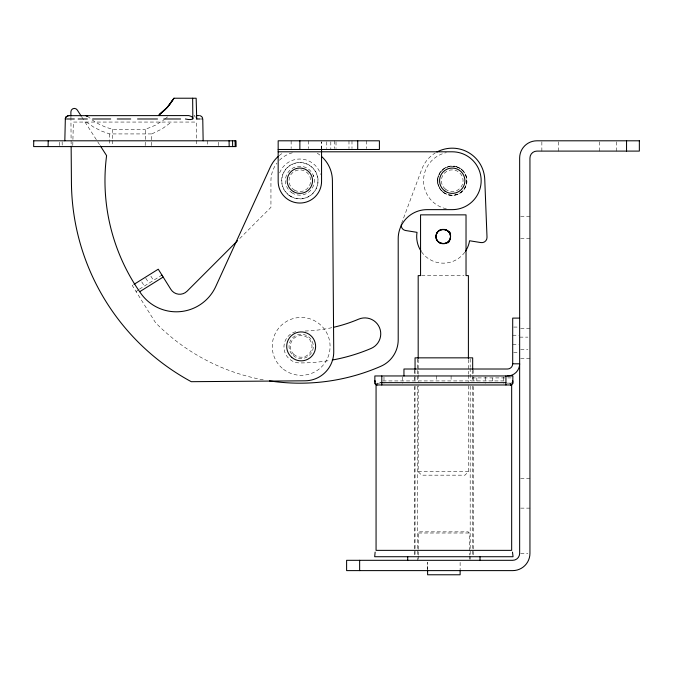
<?xml version="1.0" encoding="UTF-8"?>
<svg xmlns="http://www.w3.org/2000/svg" width="673" height="673" viewBox="0 0 673 673"><rect width="100%" height="100%" fill="white"/><g stroke="black" fill="none" stroke-linecap="round" stroke-linejoin="round"><path stroke-width="0.5" stroke-dasharray="3.37 2.52" d="M427.607 570.611L427.607 562.376L427.607 569.61M59.527 145.62L59.611 140.8M145.2 145.57L145.284 140.489M145.301 139.471L145.486 129.309L155.32 125.262L164.313 119.584M218.607 145.62L218.691 140.8M72.785 145.561L72.903 140.455M72.928 139.429L73.332 122.057L196.339 122.057L196.642 139.429M151.526 145.612L151.837 133.927L162.151 128.829L171.455 122.057M437.812 179.657L437.812 181.769M401.537 223.554L421.744 169.352A32.54 32.54 0 0 1 435.246 152.964M239.765 238.503L270.941 207.326L270.941 180.717A28.922 28.922 0 0 1 276.914 163.11M468.4 385.713L468.4 471.697L464.925 475.172L421.66 475.172L418.185 471.697L418.185 385.713M418.421 555.065L418.421 533.008L419.582 531.855L468.147 531.855L469.308 533.008L469.308 555.065M164.978 119.02L167.653 116.749M132.699 285.175L132.261 285.453L155.547 322.72A202.464 202.464 0 0 0 265.431 380.237M138.537 289.71L136.097 291.602M139.404 289.171L161.932 275.089M510.563 383.24L511.724 382.929A2.313 2.313 0 0 1 510.563 383.24L507.131 383.24M87.397 116.177L93.042 120.56L99.167 124.244L105.678 127.172L112.492 129.309L145.486 129.309M86.371 122.057L93.564 127.046L101.354 131.025L109.606 133.927L151.837 133.927M520.675 216.412L529.945 216.412M520.675 238.738L529.945 238.738M421.592 275.602L463.966 275.602M513.692 327.07L519.649 327.07M520.675 328.458L529.945 328.458M512.7 335.23L518.656 335.23M519.649 337.139L527.884 337.139M512.7 344.366L518.656 344.366M520.675 349.632L527.884 349.632M513.692 352.526L519.649 352.526M520.675 358.305L529.945 358.305M504.893 377.915L472.454 377.915L472.454 380.767M507.728 377.915L511.951 377.915M382.836 380.926L505.936 380.926M506.946 383.122L511.53 383.122M376.737 383.198L379.479 383.24M418.185 471.697L468.4 471.697M520.675 478.52L529.945 478.52M520.675 508.132L529.945 508.132M418.421 533.008L469.308 533.008M520.675 553.374L527.884 553.374M81.778 117.009L100.395 145.965M150.87 276.157L153.494 280.363M145.78 278.168L148.935 283.215M141.742 281.861L144.375 286.067M313.223 175.173L313.694 176.469M207.494 140.8L207.578 145.62M196.659 140.455L196.743 145.561M62.143 141.767L62.21 145.62M112.492 129.309L112.576 139.471M112.584 140.489L112.635 145.57M109.606 133.927L109.691 145.612M70.917 117.085L71.136 145.124M616.594 141.835L616.594 151.097M599.71 141.835L599.71 151.097M558.75 141.835L558.75 151.097M541.858 141.835L541.858 151.097M503.74 376.989L503.74 383.24M492.283 377.915L492.283 380.926M485.225 376.989L485.225 383.24M476.837 377.915L476.837 381.044M473.363 377.006L473.363 381.204M473.363 386.462L473.363 556.722M473.169 369.999L473.169 375.955M472.673 370.411L472.673 380.876M472.673 386.109L472.673 555.679M470.183 358.894L470.183 367.29M470.183 368.333L470.183 380.926M470.183 386.167L470.183 555.065M470.183 556.117L470.183 559.263M469.308 556.108L469.308 559.263M468.4 359.491L468.4 374.171M468.4 375.223L468.4 381.515M460.122 562.376L460.122 570.611M451.095 375.955L451.095 381.162M436.634 375.955L436.634 381.162M418.421 556.108L418.421 559.263M418.185 359.491L418.185 374.171M418.185 375.223L418.185 381.515M417.546 358.894L417.546 369.384M417.546 370.436L417.546 380.926M417.546 386.167L417.546 557.168M417.546 558.211L417.546 560.315M415.056 370.411L415.056 380.876M415.056 386.109L415.056 555.679M414.332 369.999L414.332 375.955M414.366 377.006L414.366 381.204M414.366 386.462L414.366 555.671M402.504 376.989L402.504 383.24M383.989 376.989L383.989 383.24M377.166 383.24L377.166 383.82M366.449 140.8L366.449 148.514M351.987 140.8L351.987 148.514M348.976 140.8L348.976 148.514M336.02 141.767L336.02 148.514M334.515 140.8L334.515 148.514M330.813 141.767L330.813 149.482M326.767 141.767L326.767 148.514M321.601 149.482L321.601 141.767L321.559 148.514M308.596 140.8L308.596 148.514M291.131 140.8L291.131 148.514M279.632 172.885A21.696 21.696 0 0 1 320.634 174.45M279.118 155.648A32.54 32.54 0 0 1 282.509 153.192M317.277 153.225A32.54 32.54 0 0 1 319.843 155.034M446.325 208.79A28.695 28.695 0 0 1 446.325 152.636M462.805 170.429A14.747 14.747 0 0 1 456.117 194.943A14.747 14.747 0 0 1 437.904 177.226A14.747 14.747 0 0 1 462.225 169.865M456.336 166.727A14.579 14.579 0 0 1 465.598 186.547A14.579 14.579 0 0 1 444.769 193.235M442.254 191.334A14.579 14.579 0 0 1 455.318 166.467M464.791 252.232A26.609 26.609 0 0 1 421.735 252.156M295.75 331.663A15.908 15.908 0 0 0 299.864 362.94A182.223 182.223 0 0 0 330.207 360.392M331.814 327.684A150.407 150.407 0 0 1 304.894 331.04M279.413 160.267A28.922 28.922 0 0 1 292.376 152.779M195.086 116.219L194.228 115.806L195.086 116.219M291.788 192.714A14.461 14.461 0 0 0 314.291 181.71A14.461 14.461 0 0 0 293.512 167.728A14.461 14.461 0 0 0 291.788 192.714M294.438 190.106A10.844 10.844 0 0 0 310.707 180.717A10.844 10.844 0 0 0 294.438 171.321A10.844 10.844 0 0 0 294.438 190.106M290.829 196.373A18.078 18.078 0 0 0 317.942 180.717A18.078 18.078 0 0 0 290.829 165.062A18.078 18.078 0 0 0 290.829 196.373M288.961 195.313A18.221 18.221 0 0 0 317.959 182.863A18.221 18.221 0 0 0 292.671 163.976A18.221 18.221 0 0 0 288.961 195.313M283.459 369.258A28.922 28.922 0 0 0 329.82 350.28A28.922 28.922 0 0 0 290.198 319.616A28.922 28.922 0 0 0 283.459 369.258M293.781 354.334A10.844 10.844 0 0 0 311.734 348.807A10.844 10.844 0 0 0 297.971 336.02A10.844 10.844 0 0 0 293.781 354.334M293.226 355.58A12.148 12.148 0 0 0 313.096 348.664A12.148 12.148 0 0 0 297.163 334.918A12.148 12.148 0 0 0 293.226 355.58M443.255 192.057A14.461 14.461 0 0 0 466.54 182.82A14.461 14.461 0 0 0 446.906 167.274A14.461 14.461 0 0 0 443.255 192.057M445.341 189.088A10.844 10.844 0 0 0 462.931 182.501A10.844 10.844 0 0 0 448.428 170.555A10.844 10.844 0 0 0 445.341 189.088"/><path stroke-width="1.01" d="M159.257 114.696L167.779 106.872L173.979 98.224L167.156 107.571L159.257 114.696L159.249 115.579L159.257 114.696L164.902 109.901L169.84 104.374L173.979 98.224L196.154 98.224L196.718 118.986L200.243 118.986M48.111 146.588L48.212 140.8M64.827 140.8L65.348 118.347L65.996 116.951L67.965 115.68L188.793 115.579C195.17 117.161 194.102 121.098 185.386 118.986M512.801 383.265L512.876 375.955L374.853 375.955L374.853 382.659A2.313 2.313 0 0 0 377.166 384.973M65.273 118.986L66.072 116.858L68.806 115.579M375.147 552.096L374.676 556.722L513.053 556.722L512.49 552.096M237.535 240.732L187.052 291.216A10.415 10.415 0 0 1 170.858 289.373L158.256 269.2L134.003 284.359M161.495 275.366L161.974 275.156M139.765 291.67L163.16 277.049M511.16 384.897L510.563 384.973A2.313 2.313 0 0 0 512.876 382.659L512.641 382.659M196.895 115.579L199.292 115.579M66.467 118.986L74.341 118.986M78.152 118.986L87.355 118.986M92.647 118.986L110.692 118.986M117.237 118.986L130.73 118.986M137.544 118.986L157.507 118.986M163.783 118.986L180.616 118.986M201.639 118.986L202.766 118.986L203.145 140.8M278.168 149.482L379.404 149.482L379.404 140.8L278.168 140.8L278.168 181.357A21.696 21.696 0 0 0 299.864 203.044A21.696 21.696 0 0 0 321.559 181.357L321.559 148.952M278.168 151.795L452.239 151.795A28.922 28.922 0 0 1 481.161 180.717A28.922 28.922 0 0 1 452.239 209.639L427.128 209.639A28.922 28.922 0 0 0 398.206 238.562L398.206 339.772A28.922 28.922 0 0 1 380.851 366.28A202.464 202.464 0 0 1 269.444 380.884M519.649 318.102L512.7 318.102L512.7 363.807A5.207 5.207 0 0 1 507.501 369.014L403.951 369.014L403.951 375.955M512.7 363.807L519.649 363.807A12.148 12.148 0 0 1 507.501 375.955M374.853 380.926A2.313 2.313 0 0 0 375.164 382.087L375.088 380.926M512.641 380.926L512.876 380.926A2.313 2.313 0 0 1 512.565 382.087M380.001 382.659L505.936 382.659M376.014 383.66L375.164 383.24M200.184 115.697L201.723 116.572L202.632 118.103M376.014 384.662L375.155 383.803M81.214 116.126L77.269 109.985A3.474 3.474 0 0 0 70.875 111.886L70.909 116.042M100.395 145.965L106.595 155.614A194.892 194.892 0 0 0 140.951 293.537A43.383 43.383 0 0 0 215.789 286.446L270.268 167.198A32.54 32.54 0 0 1 278.328 156.329M196.163 117.287L196.718 118.986M235.087 140.8L235.188 146.588M232.547 140.8L232.648 146.588M229.072 140.8L229.173 146.588M192.646 98.224L192.848 118.986M71.145 146.159L71.431 182.501A228.441 228.441 0 0 0 191.275 381.692L305.046 380.809A28.922 28.922 0 0 0 333.741 351.659L332.403 180.465A32.54 32.54 0 0 0 321.45 156.372M626.546 140.8L626.546 151.097M505.936 375.955L505.936 384.973M480.017 556.722L480.017 560.315M472.673 369.359L472.673 357.843L415.056 357.843L415.056 369.359M468.4 358.44L468.4 275.602L466.027 275.602L466.027 214.855L420.558 214.855L420.558 275.602L418.185 275.602L418.185 358.44M460.122 570.645L460.122 574.776L427.607 574.776L427.607 570.645M407.712 556.722L407.712 560.315M381.793 375.955L381.793 384.973M359.643 560.315L359.643 570.611M357.716 140.8L357.716 149.482M299.864 140.8L299.864 149.482M465.388 251.374A26.609 26.609 0 0 0 469.569 240.757L480.993 242.591A5.207 5.207 0 0 0 487.016 237.241L484.753 179.439A32.54 32.54 0 0 0 436.878 152.031M421.147 251.298A26.609 26.609 0 0 1 417.016 232.345L405.592 230.511A5.207 5.207 0 0 1 401.243 224.832M449.354 241.472A7.807 7.807 0 0 1 447.873 242.877M449.623 231.975A7.807 7.807 0 0 1 450.59 233.767M333.783 327.246A150.407 150.407 0 0 0 358.633 319.162A15.908 15.908 0 0 1 379.488 327.591A15.908 15.908 0 0 1 371.067 348.454A182.223 182.223 0 0 1 332.21 360.047M33.751 140.8L33.65 146.588L236.114 146.588L236.013 140.8L33.751 140.8M436.096 235.853C434.792 244.871 449.614 246.655 450.456 237.544C452.155 228.256 436.727 226.321 436.104 235.769C434.657 245.738 451.406 246.234 450.515 236.164C450.489 227.558 436.508 227.196 436.096 235.853M639.35 140.8L536.886 140.8A17.237 17.237 0 0 0 519.649 158.037L519.649 553.374A6.94 6.94 0 0 1 512.7 560.315L346.612 560.315L346.612 570.611L512.7 570.611A17.237 17.237 0 0 0 529.945 553.374L529.945 158.037A6.94 6.94 0 0 1 536.886 151.097L639.35 151.097L639.35 140.8M511.665 384.973L376.064 384.973L376.064 550.363L511.665 550.363L511.665 384.973M85.908 115.579L87.397 116.177L85.908 115.579M293.394 191.612A12.669 12.669 0 0 0 312.533 180.869A12.669 12.669 0 0 0 293.664 169.672A12.669 12.669 0 0 0 293.394 191.612M291.712 357.338A14.461 14.461 0 0 0 315.368 349.094A14.461 14.461 0 0 0 296.406 332.731A14.461 14.461 0 0 0 291.712 357.338M439.679 242.81A7.235 7.235 0 0 0 450.523 236.551A7.235 7.235 0 0 0 439.679 230.292A7.235 7.235 0 0 0 439.679 242.81M445.08 191.174A12.669 12.669 0 0 0 464.866 181.685A12.669 12.669 0 0 0 446.763 169.293A12.669 12.669 0 0 0 445.08 191.174"/></g></svg>
